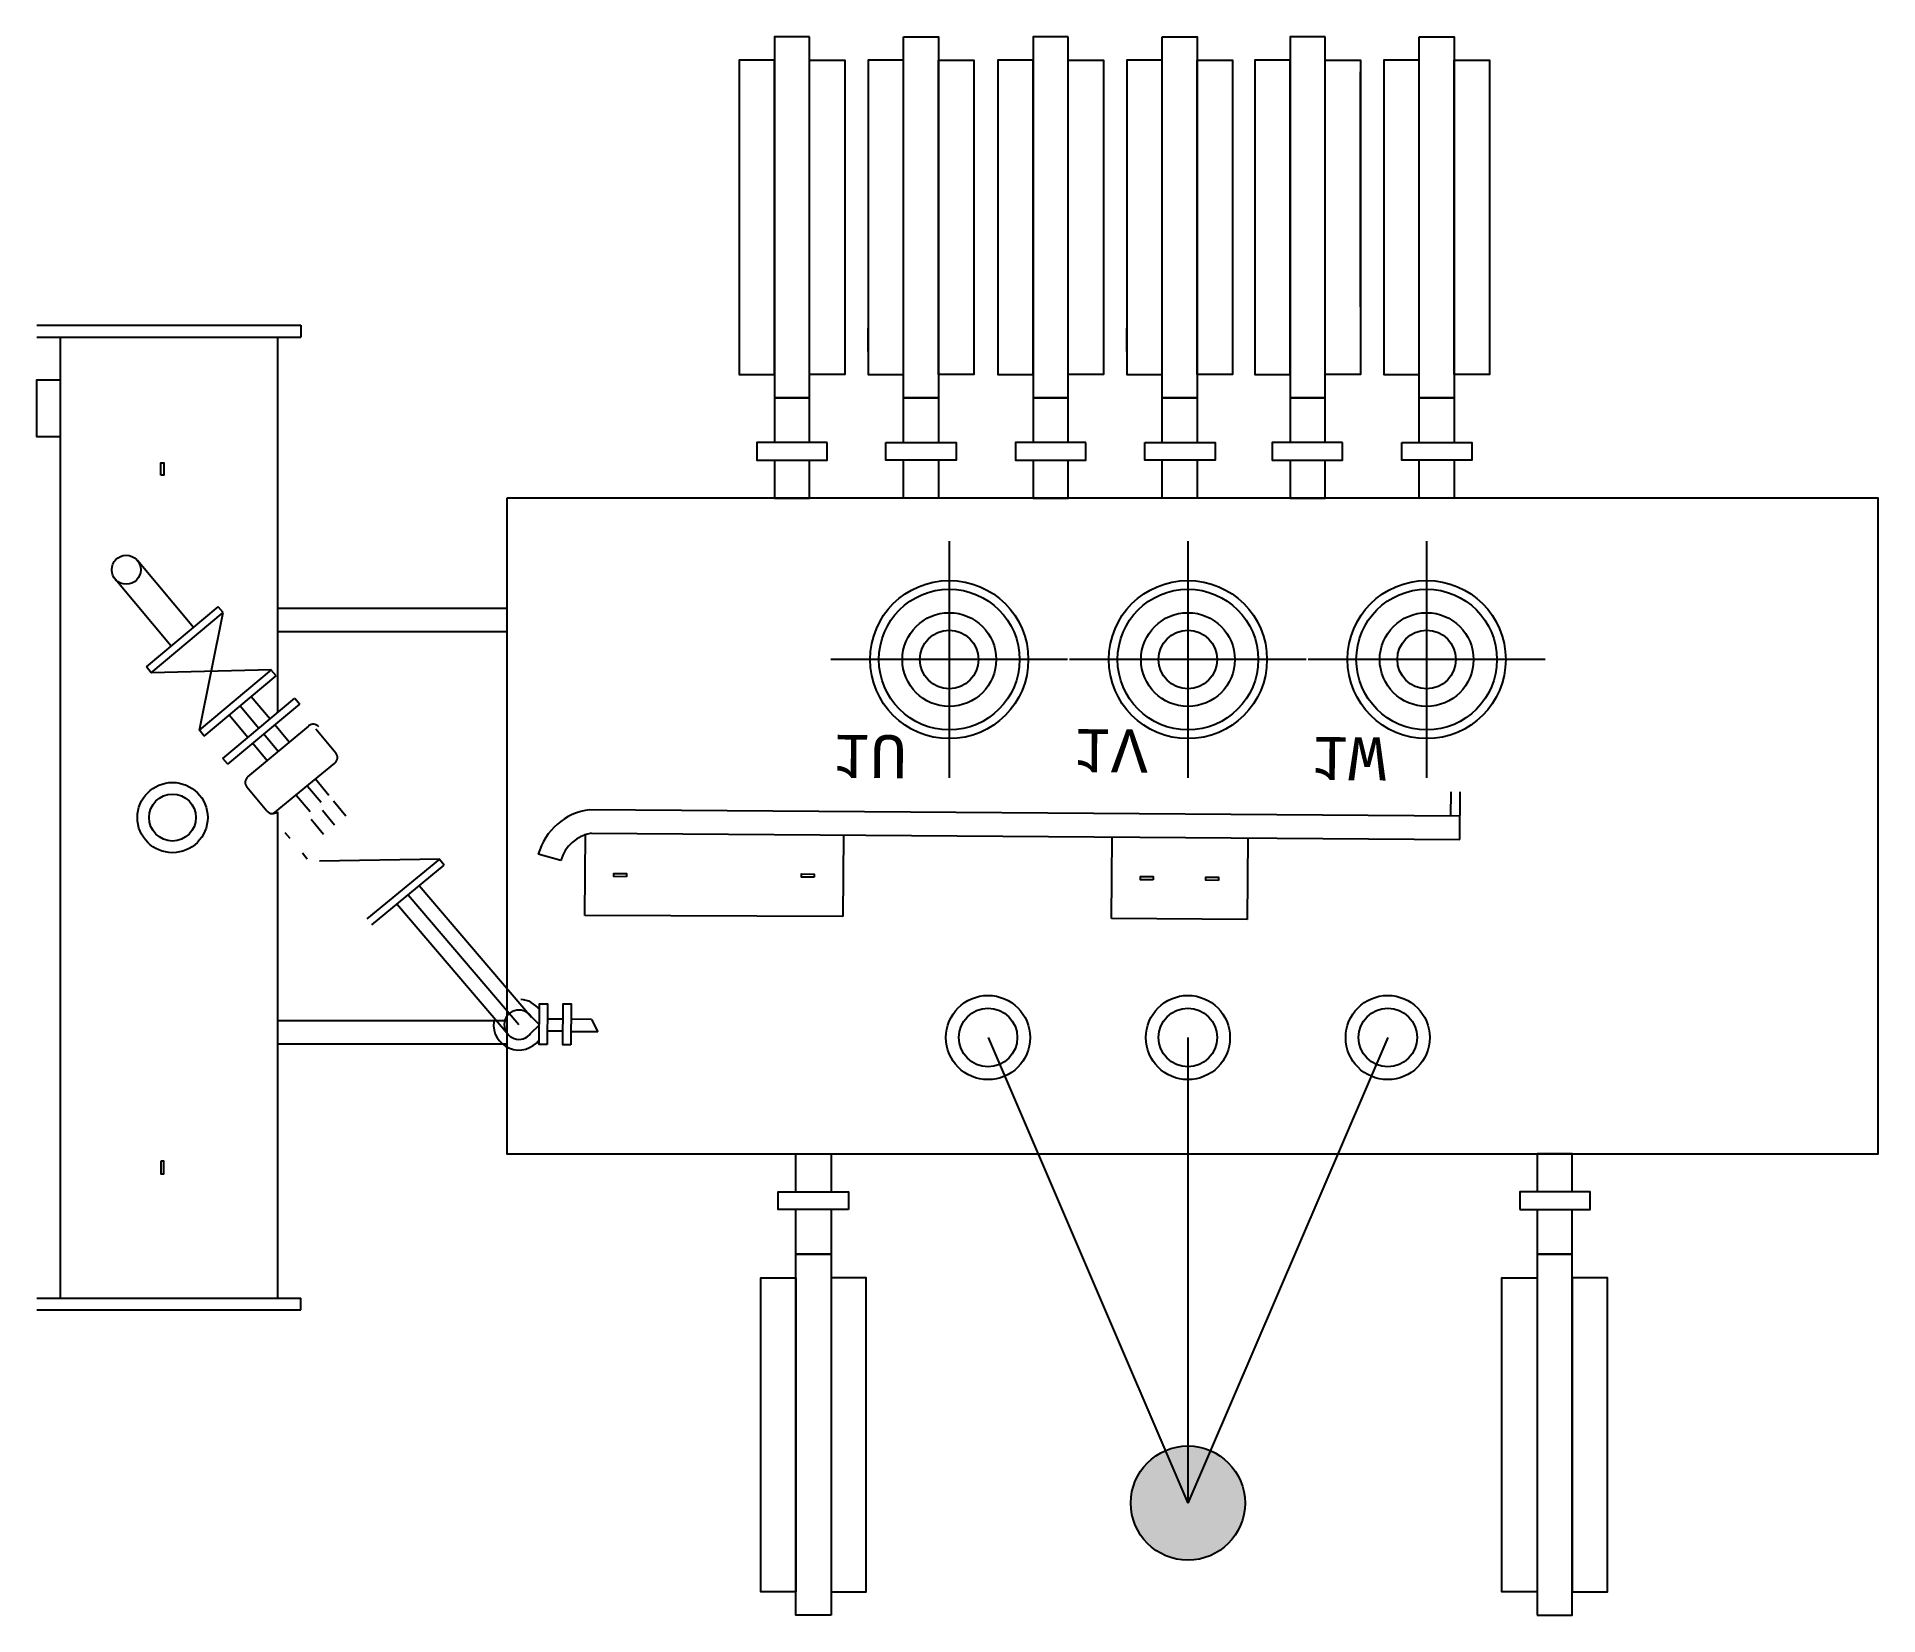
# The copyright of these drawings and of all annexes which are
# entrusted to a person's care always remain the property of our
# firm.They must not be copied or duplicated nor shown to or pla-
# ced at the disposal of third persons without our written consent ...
# Model space of a CAD drawing. Header units: inches. Extents: x 678622 to 681772, y 21195 to 23895.
import ezdxf

# ---------------------------------------------------------------- set-up
doc = ezdxf.new("R2010")
doc.units = ezdxf.units.IN
doc.header["$LTSCALE"] = 0.05
doc.header["$MEASUREMENT"] = 0
doc.styles.add('MONOTXT', font='monotxt')

msp = doc.modelspace()

# ---------------------------------------------------------------- hatches: boundary and pattern name
msp.add_hatch(color=256).paths.add_polyline_path([(680493.5, 21386.6, 1), (680688.9, 21386.6, 1)])

# ---------------------------------------------------------------- linework, layer by layer
for p, q in [((680044.3, 23835.2, 0), (680044.3, 23433.2, 0)), ((680486.9, 23835.2, 0), (680486.9, 23433.2, 0)), ((680886.3, 23433.2, 0), (680886.3, 23835.2, 0)), ((678622, 23401.4), (679073.8, 23401.4)), ((678622, 23381.3), (679073.8, 23381.3)), ((678662.1, 23381.3), (678662.1, 21737.3)), ((679033.7, 23381.3), (679033.7, 22738.4)), ((679073.8, 23401.4), (679073.8, 23381.3)), ((680044.3, 23356.6, 0), (680044.3, 23396.7, 0)), ((680486.9, 23356.6, 0), (680486.9, 23396.7, 0)), ((680886.3, 23396.7, 0), (680886.3, 23356.6, 0)), ((680182.9, 23032.1, 0), (680182.9, 22627.1, 0)), ((680591.2, 23032.1, 0), (680591.2, 22627.1, 0)), ((680999.6, 23032.1, 0), (680999.6, 22627.1, 0)), ((678889.9, 22884.4), (678794, 22999)), ((678851.9, 22852.6), (678756, 22967.3)), ((678809.4, 22817.1), (678932.4, 22920)), ((678817.8, 22807), (678940.8, 22910)), ((678900.1, 22708.7), (678940.8, 22910)), ((678940.8, 22910), (678932.4, 22920)), ((679033.7, 22917.4), (679426, 22917.4)), ((679033.7, 22877.3), (679426, 22877.3)), ((678817.8, 22807), (678809.4, 22817.1)), ((679023.7, 22812.1), (678817.8, 22807)), ((678900.1, 22708.7), (679023.7, 22812.1)), ((679031.5, 22801.6), (679023.1, 22811.6)), ((680385.4, 22829.6, 0), (679980.4, 22829.6, 0)), ((680793.7, 22829.6, 0), (680388.7, 22829.6, 0)), ((681202.1, 22829.6, 0), (680797.1, 22829.6, 0)), ((678908.5, 22698.7), (679031.5, 22801.6)), ((678940.5, 22660.4), (679063.5, 22763.4)), ((678948.9, 22650.4), (679071.9, 22753.3)), ((679002, 22711.9), (678970, 22750.1)), ((679021, 22727.8), (678989, 22766)), ((679063.5, 22763.4), (679071.9, 22753.3)), ((678983, 22696), (678951, 22734.3)), ((678983, 22628.9), (679087.1, 22715.9)), ((679054, 22688.3), (679029.4, 22717.8)), ((678908.5, 22698.7), (678900.1, 22708.7)), ((679016.1, 22656.5), (678991.4, 22686)), ((679035.1, 22672.4), (679010.4, 22701.9)), ((679099.4, 22711.1), (679133.4, 22669.8)), ((678948.9, 22650.4), (678940.5, 22660.4)), ((679027.1, 22566.1), (679131.8, 22652.3)), ((679121.4, 22597.2), (679098.5, 22625)), ((679015.8, 22570.4), (678981.5, 22611.5)), ((679089.4, 22569), (679066.3, 22596.5)), ((679108.3, 22584.8), (679085.3, 22612.4)), ((679150.5, 22561.8), (679129.7, 22587.2)), ((681041.1, 22561.8), (681041.5, 22603.4)), ((681056.3, 22521.6), (681057, 22603.3)), ((679033.7, 22569.2), (679033.7, 21737.3)), ((679112.3, 22530.3), (679091.5, 22555.7)), ((679131.4, 22546.1), (679110.6, 22571.4)), ((681056.6, 22561.7), (679567.9, 22572.8)), ((679055.2, 22523.4), (679046.8, 22533.4)), ((679559.5, 22391.8), (679560.5, 22531.4)), ((679570.7, 22532.7), (681056.3, 22521.6)), ((680002.2, 22529.6), (680001.1, 22390.1)), ((680460.4, 22386.6), (680461.5, 22526.2)), ((680693.7, 22524.4), (680692.7, 22384.8)), ((679084.7, 22488.2), (679076.3, 22498.2)), ((679518.5, 22485.9), (679479.9, 22496.8)), ((679311.3, 22488.3), (679105.4, 22484.8)), ((679187, 22385.8), (679311.3, 22488.3)), ((679195.3, 22375.7), (679319, 22477.8)), ((679319, 22477.8), (679310.7, 22487.8)), ((679468.5, 22217.5), (679276.3, 22442.5)), ((679430.3, 22186), (679238, 22411)), ((679446.7, 22205), (679257.1, 22426.8)), ((680001.1, 22390.1), (679559.5, 22391.8)), ((680692.7, 22384.8), (680460.4, 22386.6)), ((679033.7, 22212.4), (679426, 22212.4)), ((679467.1, 22219.7), (679481.7, 22204.8)), ((679522.1, 22214.4), (679495.5, 22214.6)), ((679571, 22214), (679535.8, 22214.3)), ((679571, 22214), (679581.5, 22192.6)), ((679466.8, 22190), (679481.7, 22204.8)), ((679521.9, 22193.7), (679495.3, 22193.9)), ((679581.5, 22192.6), (679535.6, 22192.9)), ((680249.3, 22183, 0), (680591.2, 21386.6, 0)), ((680591.2, 22183, 0), (680591.2, 21386.6, 0)), ((680933.1, 22183, 0), (680591.2, 21386.6, 0)), ((679033.7, 22172.3), (679426, 22172.3)), ((680591.2, 22132.8, 0), (680591.2, 21386.6, 0)), ((678622, 21737.3), (679073.8, 21737.3)), ((679073.8, 21717.2), (679073.8, 21737.3)), ((678622, 21717.2), (679073.8, 21717.2))]:
    msp.add_line(p, q)
at = {"elevation": 0}
for points in [[(679944, 23894.9), (679883.9, 23894.9), (679883.9, 23277.4), (679944, 23277.4)], [(680104.4, 23894.9), (680164.6, 23894.9), (680164.6, 23277.4), (680104.4, 23277.4)], [(680386.6, 23894.9), (680326.5, 23894.9), (680326.5, 23277.4), (680386.6, 23277.4)], [(680547, 23894.9), (680607.1, 23894.9), (680607.1, 23277.4), (680547, 23277.4)], [(680826.2, 23894.9), (680766.1, 23894.9), (680766.1, 23277.4), (680826.2, 23277.4)], [(680986.6, 23894.9), (681046.7, 23894.9), (681046.7, 23277.4), (680986.6, 23277.4)], [(679883.9, 23854.8), (679823.7, 23854.8), (679823.7, 23317.5), (679883.9, 23317.5)], [(679944, 23854.8), (680004.2, 23854.8), (680004.2, 23317.5), (679944, 23317.5)], [(680104.4, 23854.8), (680044.3, 23854.8), (680044.3, 23317.5), (680104.4, 23317.5)], [(680164.6, 23854.8), (680224.7, 23854.8), (680224.7, 23317.5), (680164.6, 23317.5)], [(680326.5, 23854.8), (680266.3, 23854.8), (680266.3, 23317.5), (680326.5, 23317.5)], [(680386.6, 23854.8), (680446.8, 23854.8), (680446.8, 23317.5), (680386.6, 23317.5)], [(680547, 23854.8), (680486.9, 23854.8), (680486.9, 23317.5), (680547, 23317.5)], [(680607.1, 23854.8), (680667.3, 23854.8), (680667.3, 23317.5), (680607.1, 23317.5)], [(680766.1, 23854.8), (680705.9, 23854.8), (680705.9, 23317.5), (680766.1, 23317.5)], [(680826.2, 23854.8), (680886.3, 23854.8), (680886.3, 23317.5), (680826.2, 23317.5)], [(680986.6, 23854.8), (680926.4, 23854.8), (680926.4, 23317.5), (680986.6, 23317.5)], [(681046.7, 23854.8), (681106.9, 23854.8), (681106.9, 23317.5), (681046.7, 23317.5)], [(679973.8, 23200.7), (679853.5, 23200.7), (679853.5, 23170.6), (679973.8, 23170.6)], [(680074.7, 23200.7), (680195, 23200.7), (680195, 23170.6), (680074.7, 23170.6)], [(680416.3, 23200.7), (680296, 23200.7), (680296, 23170.6), (680416.3, 23170.6)], [(680517.3, 23200.7), (680637.6, 23200.7), (680637.6, 23170.6), (680517.3, 23170.6)], [(680855.9, 23200.7), (680735.6, 23200.7), (680735.6, 23170.6), (680855.9, 23170.6)], [(680956.9, 23200.7), (681077.2, 23200.7), (681077.2, 23170.6), (680956.9, 23170.6)], [(680010.4, 21889), (679890.1, 21889), (679890.1, 21919.1), (680010.4, 21919.1)], [(681158.8, 21889), (681279.1, 21889), (681279.1, 21919.1), (681158.8, 21919.1)]]:
    msp.add_lwpolyline(points, close=True, dxfattribs=at)
for points in [[(678662.1, 23210.6), (678622, 23210.6), (678622, 23308.3), (678662.1, 23308.3)], [(678834, 23144.8), (678834, 23166.3), (678839.5, 23166.3), (678839.5, 23144.8)], [(679426, 23105.6), (679426, 21984.1), (681772, 21984.1), (681772, 23105.6)], [(679630.7, 22458), (679609.2, 22458.2), (679609.3, 22463.7), (679630.7, 22463.6)], [(679951.8, 22457.2), (679930.4, 22457.4), (679930.4, 22462.9), (679951.9, 22462.7)], [(680531.7, 22452.8), (680510.2, 22453), (680510.2, 22458.5), (680531.7, 22458.3)], [(680643.4, 22451.9), (680621.9, 22452.1), (680621.9, 22457.6), (680643.4, 22457.5)], [(679495.1, 22170.8), (679481.4, 22170.9), (679482, 22240.9), (679495.6, 22240.8)], [(679535.4, 22170.5), (679521.7, 22170.6), (679522.3, 22240.6), (679536, 22240.5)], [(678834, 21971.6), (678834, 21950.1), (678839.5, 21950.1), (678839.5, 21971.6)], [(679980.7, 21194.9), (679920.5, 21194.9), (679920.5, 21812.3), (679980.7, 21812.3)], [(681188.5, 21194.9), (681248.7, 21194.9), (681248.7, 21812.3), (681188.5, 21812.3)], [(679920.5, 21235), (679860.4, 21235), (679860.4, 21772.2), (679920.5, 21772.2)], [(679980.7, 21235), (680040.8, 21235), (680040.8, 21772.2), (679980.7, 21772.2)], [(681188.5, 21235), (681128.4, 21235), (681128.4, 21772.2), (681188.5, 21772.2)], [(681248.7, 21235), (681308.8, 21235), (681308.8, 21772.2), (681248.7, 21772.2)]]:
    msp.add_lwpolyline(points, close=True)
for points in [[(679944, 23277.4), (679883.9, 23277.4), (679883.9, 23200.7)], [(679944, 23200.7), (679944, 23277.4)], [(680104.4, 23277.4), (680164.6, 23277.4), (680164.6, 23200.7)], [(680104.4, 23200.7), (680104.4, 23277.4)], [(680386.6, 23277.4), (680326.5, 23277.4), (680326.5, 23200.7)], [(680386.6, 23200.7), (680386.6, 23277.4)], [(680547, 23200.7), (680547, 23277.4)], [(680547, 23277.4), (680607.1, 23277.4), (680607.1, 23200.7)], [(680826.2, 23277.4), (680766.1, 23277.4), (680766.1, 23200.7)], [(680826.2, 23200.7), (680826.2, 23277.4)], [(680986.6, 23200.7), (680986.6, 23277.4)], [(680986.6, 23277.4), (681046.7, 23277.4), (681046.7, 23200.7)], [(679883.9, 23170.6), (679883.9, 23105.6), (679944, 23105.6), (679944, 23170.6)], [(680164.6, 23170.6), (680164.6, 23105.6), (680104.4, 23105.6), (680104.4, 23170.6)], [(680326.5, 23170.6), (680326.5, 23105.6), (680386.6, 23105.6), (680386.6, 23170.6)], [(680607.1, 23170.6), (680607.1, 23105.6), (680547, 23105.6), (680547, 23170.6)], [(680766.1, 23170.6), (680766.1, 23105.6), (680826.2, 23105.6), (680826.2, 23170.6)], [(681046.7, 23170.6), (681046.7, 23105.6), (680986.6, 23105.6), (680986.6, 23170.6)], [(679920.5, 21919.1), (679920.5, 21984.1), (679980.7, 21984.1), (679980.7, 21919.1)], [(681248.7, 21919.1), (681248.7, 21984.1), (681188.5, 21984.1), (681188.5, 21919.1)], [(679980.7, 21812.3), (679920.5, 21812.3), (679920.5, 21889)], [(679980.7, 21889), (679980.7, 21812.3)], [(681188.5, 21812.3), (681248.7, 21812.3), (681248.7, 21889)], [(681188.5, 21889), (681188.5, 21812.3)]]:
    msp.add_lwpolyline(points, dxfattribs=at)
for centre, radius in [((678775, 22983.2), 24.8), ((680182.9, 22829.6, 0), 135.3), ((680591.2, 22829.6, 0), 135.3), ((680999.6, 22829.6, 0), 135.3), ((680182.9, 22829.6, 0), 120.3), ((680591.2, 22829.6, 0), 120.3), ((680999.6, 22829.6, 0), 120.3), ((680182.9, 22829.6, 0), 80.2), ((680591.2, 22829.6, 0), 80.2), ((680999.6, 22829.6, 0), 80.2), ((680182.9, 22829.6, 0), 50.1), ((680182.9, 22829.6, 0), 50.1), ((680591.2, 22829.6, 0), 50.1), ((680591.2, 22829.6, 0), 50.1), ((680999.6, 22829.6, 0), 50.1), ((680999.6, 22829.6, 0), 50.1), ((678854.2, 22559.3), 60.1), ((678854.2, 22559.3), 40.1), ((680249.3, 22183, 0), 72), ((680591.2, 22183, 0), 72), ((680933.1, 22183, 0), 72), ((680249.3, 22183, 0), 50.1), ((680591.2, 22183, 0), 50.1), ((680933.1, 22183, 0), 50.1), ((680591.2, 21386.6, 0), 97.7)]:
    msp.add_circle(centre, radius)
for centre, radius, start, end in [((679095, 22706.5), 12.4, 39.9279, 129.9279), ((679123.9, 22661.9), 12.4, 309.4922, 39.4922), ((678991, 22619.4), 12.4, 129.9279, 219.9279), ((679025.3, 22578.4), 12.4, 219.9279, 309.9279), ((679581.7, 22467.9), 105.8, 97.4924, 164.1141), ((679581.7, 22467.9), 65.7, 99.6288, 164.1141), ((679446.7, 22205), 43.4, 35.8595, 85.6424), ((679446.7, 22205), 43.4, 173.3421, 323.2691), ((679446.7, 22205), 25.1, 35.8595, 323.2691)]:
    msp.add_arc(centre, radius, start, end)

# ---------------------------------------------------------------- texts
at = {"style": 'MONOTXT', "text_generation_flag": 4}
for s, p in [('1U', (679984, 22700.9)), ('1V', (680395.9, 22710.7, 0)), ('1W', (680802.7, 22697.2))]:
    msp.add_text(s, height=73.57, rotation=359.5643, dxfattribs=at).set_placement(p)

doc.saveas('drawing.dxf')
